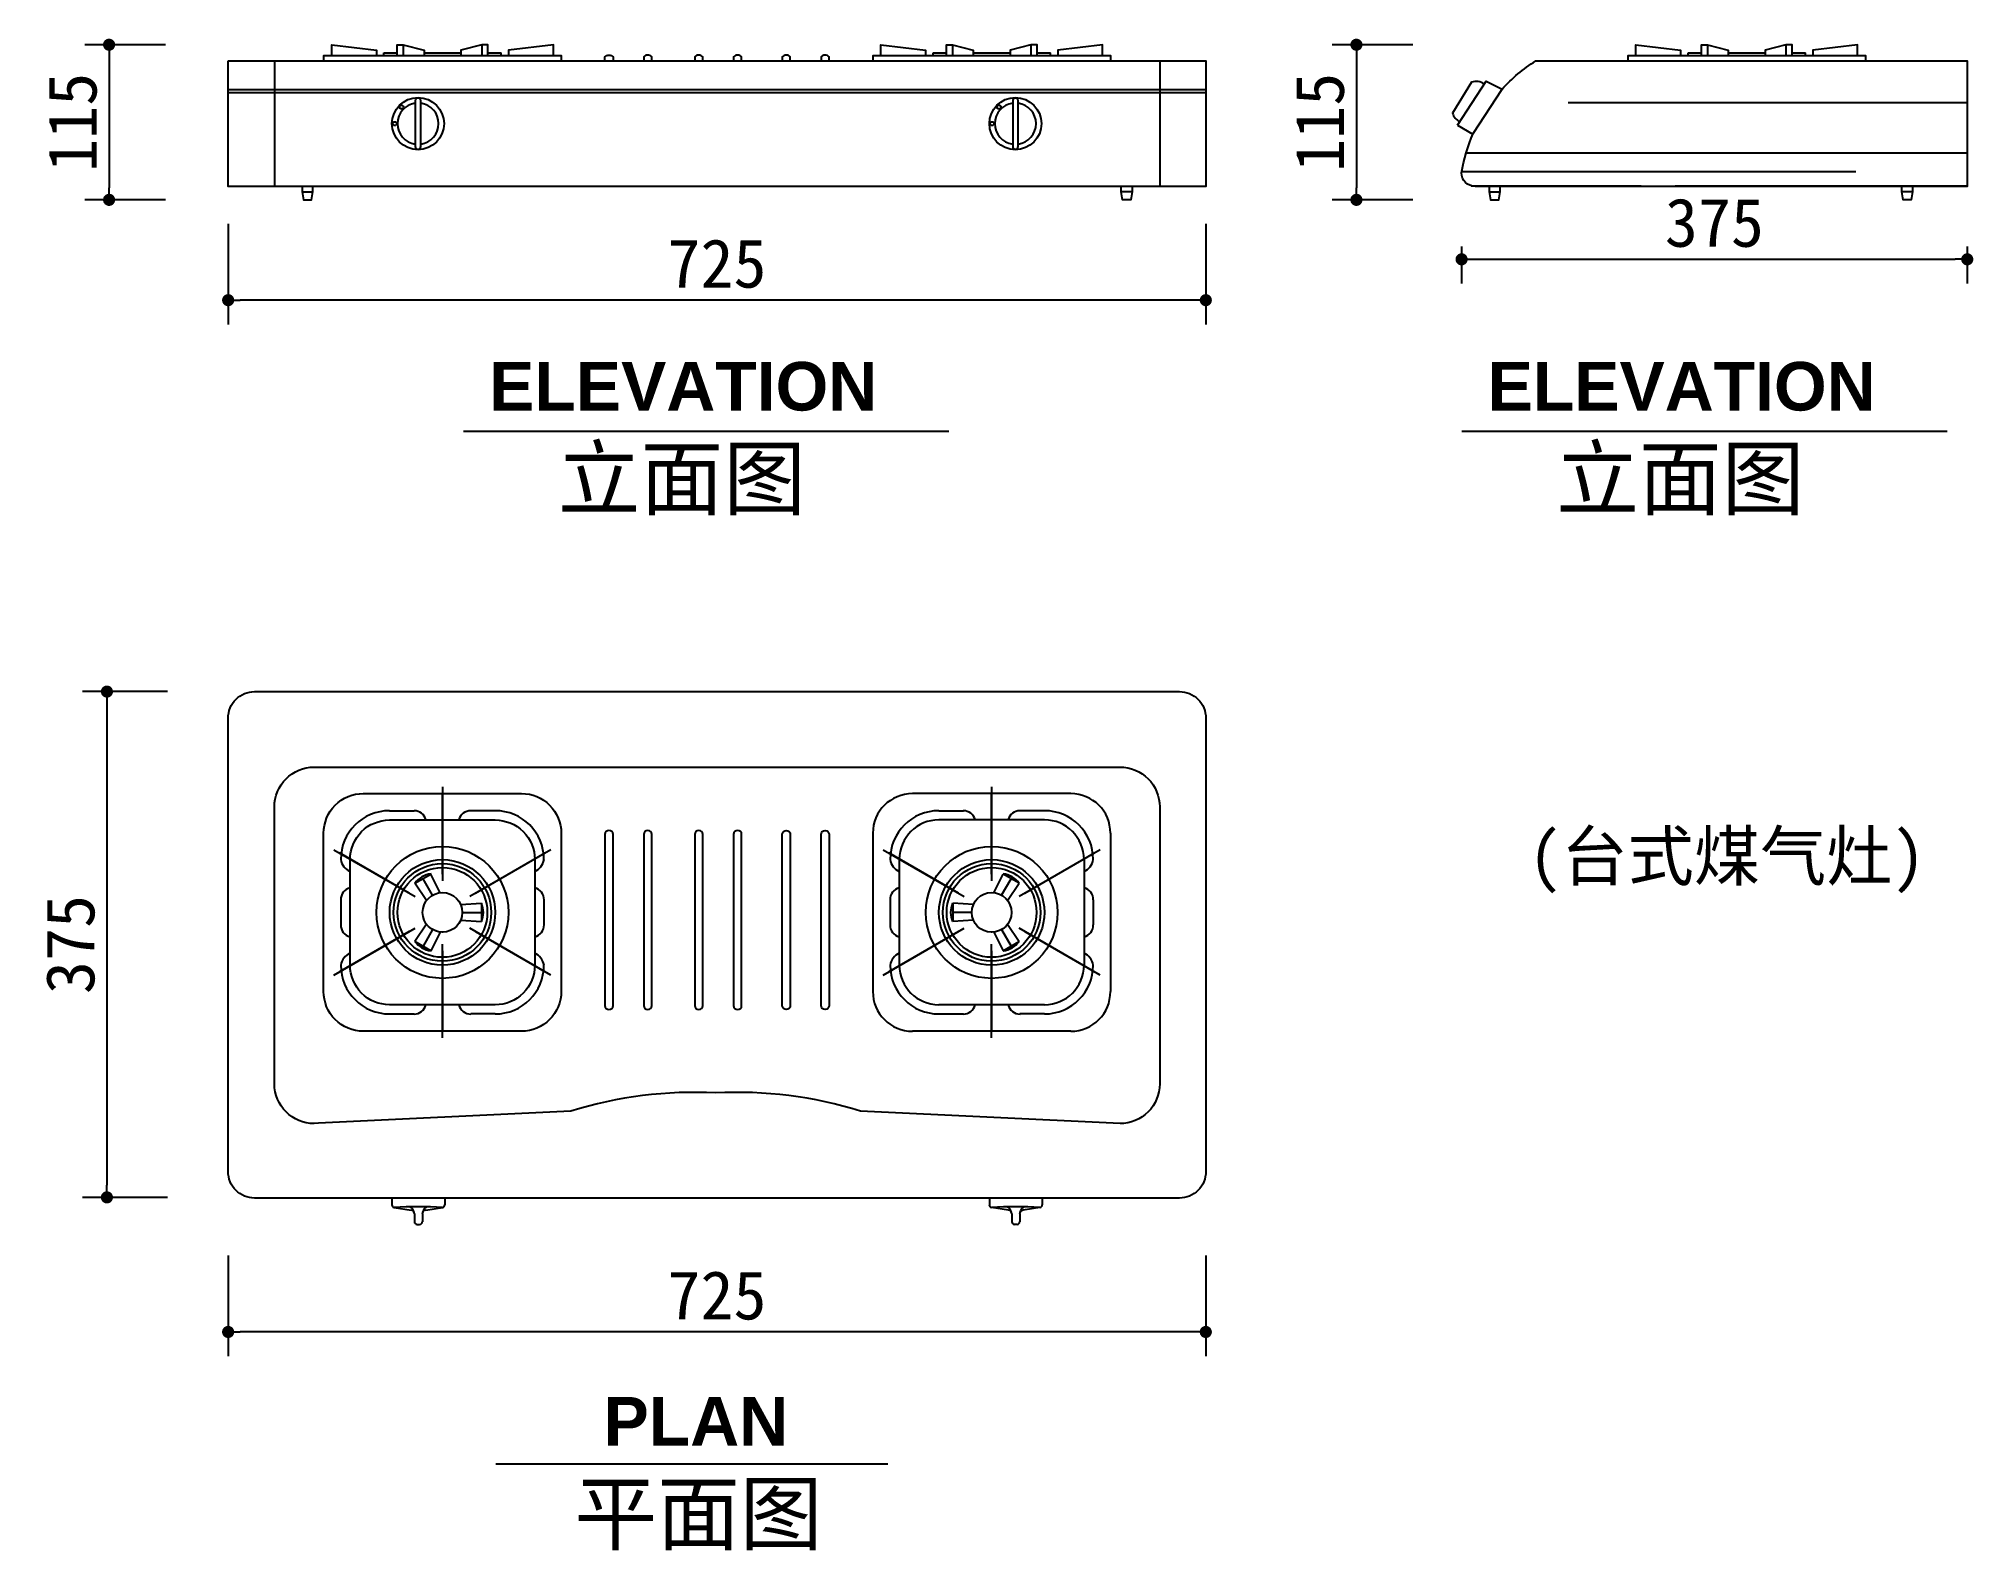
# Model space of a CAD drawing. Extents: x 26696 to 28131, y 10676 to 11797.
import ezdxf

# ---------------------------------------------------------------- set-up
doc = ezdxf.new("R2010")
doc.units = 0
doc.header["$MEASUREMENT"] = 0
doc.layers.get('0').update_dxf_attribs({"linetype": 'CONTINUOUS'})
doc.layers.get('DEFPOINTS').update_dxf_attribs({"linetype": 'CONTINUOUS'})
for name, color, linetype in [('3', 3, 'CONTINUOUS'), ('7', 7, 'CONTINUOUS'), ('BH', 3, 'CONTINUOUS'), ('DIM', 3, 'CONTINUOUS'), ('TEXT', 3, 'CONTINUOUS')]:
    doc.layers.add(name, color=color, linetype=linetype)
doc.styles.add('HT', font='swisseb.ttf')
doc.styles.add('HZ', font='simfang.ttf')
doc.dimstyles.get("Standard").update_dxf_attribs({"dimscale": 18, "dimtxt": 2, "dimasz": 0.5, "dimexe": 1, "dimexo": 1, "dimgap": 0.5, "dimtad": 1, "dimdec": 0, "dimtxsty": 'HZ', "dimblk1": 'DOT', "dimblk2": 'DOT', "dimsah": 1, "dimcen": 0, "dimazin": 3, "dimtfac": 1, "dimtdec": 0, "dimtmove": 0, "dimatfit": 3, "dimtolj": 1, "dimtzin": 0})

# ---------------------------------------------------------------- blocks, each defined once
blk = doc.blocks.new('_DOT')
at = {"color": 0, "linetype": 'BYBLOCK'}
blk.add_line((-0.5, 0), (-1, 0), dxfattribs=at)
at = {"color": 0, "linetype": 'BYBLOCK', "const_width": 0.5}
blk.add_lwpolyline([(-0.25, 0, 1), (0.25, 0, 1)], format="xyb", close=True, dxfattribs=at)
blk = doc.blocks.new('*D4')
at = {"color": 0, "linetype": 'BYBLOCK'}
for p, q in [((26836.5, 10894.9), (26836.5, 10820.3)), ((27561.5, 10894.9), (27561.5, 10820.3)), ((27552.5, 10838.3), (26845.5, 10838.3))]:
    blk.add_line(p, q, dxfattribs=at)
at = {"layer": 'DEFPOINTS', "color": 0, "linetype": 'BYBLOCK'}
for p in [(26836.5, 10912.9), (27561.5, 10912.9), (26836.5, 10838.3)]:
    blk.add_point(p, dxfattribs=at)
at = {"color": 0, "linetype": 'BYBLOCK', "xscale": 9, "yscale": 9, "zscale": 9, "rotation": 180}
blk.add_blockref('_DOT', (26836.5, 10838.3), dxfattribs=at)
at = {"color": 0, "linetype": 'BYBLOCK', "xscale": 9, "yscale": 9, "zscale": 9}
blk.add_blockref('_DOT', (27561.5, 10838.3), dxfattribs=at)
at = {"color": 0, "linetype": 'BYBLOCK', "insert": (27199, 10865.3), "char_height": 36, "attachment_point": 5, "style": 'HZ'}
blk.add_mtext('\\A1;725', dxfattribs=at)
blk = doc.blocks.new('*D3')
at = {"color": 0, "linetype": 'BYBLOCK'}
for p, q in [((26791.6, 11313.1), (26728.6, 11313.1)), ((26746.6, 11304.1), (26746.6, 10947.1)), ((26791.6, 10938.1), (26728.6, 10938.1))]:
    blk.add_line(p, q, dxfattribs=at)
at = {"layer": 'DEFPOINTS', "color": 0, "linetype": 'BYBLOCK'}
for p in [(26809.6, 11313.1), (26746.6, 10938.1), (26809.6, 10938.1)]:
    blk.add_point(p, dxfattribs=at)
at = {"color": 0, "linetype": 'BYBLOCK', "xscale": 9, "yscale": 9, "zscale": 9}
for p, rotation in [((26746.6, 11313.1), 90), ((26746.6, 10938.1), 270)]:
    blk.add_blockref('_DOT', p, dxfattribs=dict(at, rotation=rotation))
at = {"color": 0, "linetype": 'BYBLOCK', "insert": (26719.6, 11125.6), "char_height": 36, "attachment_point": 5, "rotation": 90, "style": 'HZ'}
blk.add_mtext('\\A1;375', dxfattribs=at)
blk = doc.blocks.new('*D2')
at = {"color": 0, "linetype": 'BYBLOCK'}
for p, q in [((27715, 11792.7), (27655.2, 11792.7)), ((27673.2, 11783.7), (27673.2, 11686.7)), ((27715, 11677.7), (27655.2, 11677.7))]:
    blk.add_line(p, q, dxfattribs=at)
at = {"layer": 'DEFPOINTS', "color": 0, "linetype": 'BYBLOCK'}
for p in [(27733, 11792.7), (27673.2, 11677.7), (27733, 11677.7)]:
    blk.add_point(p, dxfattribs=at)
at = {"color": 0, "linetype": 'BYBLOCK', "xscale": 9, "yscale": 9, "zscale": 9}
for p, rotation in [((27673.2, 11792.7), 90), ((27673.2, 11677.7), 270)]:
    blk.add_blockref('_DOT', p, dxfattribs=dict(at, rotation=rotation))
at = {"color": 0, "linetype": 'BYBLOCK', "insert": (27646.2, 11735.2), "char_height": 36, "attachment_point": 5, "rotation": 90, "style": 'HZ'}
blk.add_mtext('\\A1;115', dxfattribs=at)
blk = doc.blocks.new('*D1')
at = {"color": 0, "linetype": 'BYBLOCK'}
for p, q in [((26836.5, 11659.9), (26836.5, 11585.3)), ((27561.5, 11659.9), (27561.5, 11585.3)), ((27552.5, 11603.3), (26845.5, 11603.3))]:
    blk.add_line(p, q, dxfattribs=at)
at = {"layer": 'DEFPOINTS', "color": 0, "linetype": 'BYBLOCK'}
for p in [(26836.5, 11677.9), (27561.5, 11677.9), (26836.5, 11603.3)]:
    blk.add_point(p, dxfattribs=at)
at = {"color": 0, "linetype": 'BYBLOCK', "xscale": 9, "yscale": 9, "zscale": 9, "rotation": 180}
blk.add_blockref('_DOT', (26836.5, 11603.3), dxfattribs=at)
at = {"color": 0, "linetype": 'BYBLOCK', "xscale": 9, "yscale": 9, "zscale": 9}
blk.add_blockref('_DOT', (27561.5, 11603.3), dxfattribs=at)
at = {"color": 0, "linetype": 'BYBLOCK', "insert": (27199, 11630.3), "char_height": 36, "attachment_point": 5, "style": 'HZ'}
blk.add_mtext('\\A1;725', dxfattribs=at)
blk = doc.blocks.new('*D0')
at = {"color": 0, "linetype": 'BYBLOCK'}
for p, q in [((26790, 11792.7), (26730.2, 11792.7)), ((26748.2, 11783.7), (26748.2, 11686.7)), ((26790, 11677.7), (26730.2, 11677.7))]:
    blk.add_line(p, q, dxfattribs=at)
at = {"layer": 'DEFPOINTS', "color": 0, "linetype": 'BYBLOCK'}
for p in [(26808, 11792.7), (26748.2, 11677.7), (26808, 11677.7)]:
    blk.add_point(p, dxfattribs=at)
at = {"color": 0, "linetype": 'BYBLOCK', "xscale": 9, "yscale": 9, "zscale": 9}
for p, rotation in [((26748.2, 11792.7), 90), ((26748.2, 11677.7), 270)]:
    blk.add_blockref('_DOT', p, dxfattribs=dict(at, rotation=rotation))
at = {"color": 0, "linetype": 'BYBLOCK', "insert": (26721.2, 11735.2), "char_height": 36, "attachment_point": 5, "rotation": 90, "style": 'HZ'}
blk.add_mtext('\\A1;115', dxfattribs=at)
blk = doc.blocks.new('*D5')
at = {"color": 0, "linetype": 'BYBLOCK'}
for p, q in [((27751.2, 11643.2), (27751.2, 11615.6)), ((28126.2, 11643.2), (28126.2, 11615.6)), ((27760.2, 11633.6), (28117.2, 11633.6))]:
    blk.add_line(p, q, dxfattribs=at)
at = {"layer": 'DEFPOINTS', "color": 0, "linetype": 'BYBLOCK'}
for p in [(27751.2, 11661.2), (28126.2, 11661.2), (28126.2, 11633.6)]:
    blk.add_point(p, dxfattribs=at)
at = {"color": 0, "linetype": 'BYBLOCK', "xscale": 9, "yscale": 9, "zscale": 9, "rotation": 180}
blk.add_blockref('_DOT', (27751.2, 11633.6), dxfattribs=at)
at = {"color": 0, "linetype": 'BYBLOCK', "xscale": 9, "yscale": 9, "zscale": 9}
blk.add_blockref('_DOT', (28126.2, 11633.6), dxfattribs=at)
at = {"color": 0, "linetype": 'BYBLOCK', "insert": (27938.7, 11660.6), "char_height": 36, "attachment_point": 5, "style": 'HZ'}
blk.add_mtext('\\A1;375', dxfattribs=at)

msp = doc.modelspace()

# ---------------------------------------------------------------- hatches: boundary and pattern name
at = {"layer": 'BH'}
h = msp.add_hatch(dxfattribs=at)
h.set_pattern_fill('AR-RROOF,_O', color=256, scale=3)
h.set_pattern_definition([(0, (18769.98, 6987.954), (167.64, 76.2), [1143, -152.4, 381, -76.2]), (0, (18871.32, 7026.05), (-76.2, 101.346), [228.6, -25.146, 457.2, -57.15]), (0, (18808.08, 7052.724), (396.24, 51.054), [609.6, -106.68, 304.8, -76.2])])
h.paths.add_polyline_path([(28126.2, 11687.7), (28126.2, 11780.7), (27806.2, 11780.7, 0.067347), (27781.2, 11759.8), (27759.9, 11727, 0.063198), (27751.2, 11697.7, 0.414214), (27761.2, 11687.7)])

# ---------------------------------------------------------------- linework, layer by layer
at = {"layer": '3'}
for p, q in [((26952, 11786.7), (26961.8, 11786.7)), ((26952, 11784.7), (26952, 11786.7)), ((26966.4, 11792.7), (26966.4, 11784.7)), ((26981.8, 11786.7), (27009.1, 11786.7)), ((27024.5, 11792.7), (27024.5, 11784.7)), ((27029.1, 11786.7), (27039, 11786.7)), ((27039, 11784.7), (27039, 11786.7)), ((27359.3, 11784.7), (27359.3, 11786.7)), ((27359.3, 11786.7), (27369.1, 11786.7)), ((27373.7, 11792.7), (27373.7, 11784.7)), ((27389.1, 11786.7), (27416.5, 11786.7)), ((27431.8, 11792.7), (27431.8, 11784.7)), ((27436.4, 11786.7), (27446.3, 11786.7)), ((27446.3, 11784.7), (27446.3, 11786.7)), ((27919.2, 11786.7), (27929, 11786.7)), ((27919.2, 11784.7), (27919.2, 11786.7)), ((27933.6, 11792.7), (27933.6, 11784.7)), ((27949, 11786.7), (27976.4, 11786.7)), ((27991.7, 11792.7), (27991.7, 11784.7)), ((27996.3, 11786.7), (28006.2, 11786.7)), ((28006.2, 11784.7), (28006.2, 11786.7)), ((26836.5, 11759.4), (27561.5, 11759.4)), ((26836.5, 11757.4), (27561.5, 11757.4)), ((26891.3, 11683.7), (26899.3, 11683.7)), ((27506.8, 11683.7), (27498.8, 11683.7)), ((26995.4, 11242.4), (26995.4, 11172.9)), ((26995.4, 11177.8), (26995.4, 11237.5)), ((27402.7, 11242.4), (27402.7, 11172.9)), ((27402.7, 11177.8), (27402.7, 11237.5)), ((26956.2, 11224.8), (26956.2, 11224.8)), ((26956.2, 11224.8), (26974.4, 11224.8)), ((27034.5, 11224.8), (27016.4, 11224.8)), ((27363.6, 11224.8), (27381.7, 11224.8)), ((27441.8, 11224.8), (27423.7, 11224.8)), ((27441.8, 11224.8), (27441.8, 11224.8)), ((26914.9, 11195.9), (26975.1, 11161.2)), ((26970.8, 11163.6), (26919.1, 11193.5)), ((27075.9, 11195.9), (27015.7, 11161.2)), ((27020, 11163.6), (27071.7, 11193.5)), ((27322.2, 11195.9), (27382.4, 11161.2)), ((27378.1, 11163.6), (27326.4, 11193.5)), ((27483.2, 11195.9), (27423, 11161.2)), ((27427.3, 11163.6), (27479, 11193.5)), ((26975, 11171), (26986.9, 11177.8)), ((26993.7, 11164), (26986.9, 11177.8)), ((27404.4, 11164), (27411.2, 11177.8)), ((27423.1, 11171), (27411.2, 11177.8)), ((26983.6, 11158.2), (26975, 11171)), ((26988.1, 11162.1), (26981, 11174.4)), ((27410, 11162.1), (27417.1, 11174.4)), ((27414.5, 11158.2), (27423.1, 11171)), ((26920, 11158.7), (26920, 11140.1)), ((27008.9, 11155.2), (27024.3, 11156.3)), ((27010.1, 11149.4), (27024.3, 11149.4)), ((27024.3, 11156.3), (27024.3, 11142.6)), ((27070.7, 11158.7), (27070.7, 11140.1)), ((27327.4, 11158.7), (27327.4, 11140.1)), ((27389.2, 11155.2), (27373.8, 11156.3)), ((27373.8, 11156.3), (27373.8, 11142.6)), ((27388, 11149.4), (27373.8, 11149.4)), ((27478.1, 11158.7), (27478.1, 11140.1)), ((26914.9, 11102.9), (26975.1, 11137.7)), ((26970.8, 11135.2), (26919.1, 11105.4)), ((26983.6, 11140.7), (26975, 11127.8)), ((26988.1, 11136.7), (26981, 11124.4)), ((26993.7, 11134.8), (26986.9, 11121)), ((27008.9, 11143.6), (27024.3, 11142.6)), ((27075.9, 11102.9), (27015.7, 11137.7)), ((27020, 11135.2), (27071.7, 11105.4)), ((27322.2, 11102.9), (27382.4, 11137.7)), ((27378.1, 11135.2), (27326.4, 11105.4)), ((27389.2, 11143.6), (27373.8, 11142.6)), ((27404.4, 11134.8), (27411.2, 11121)), ((27410, 11136.7), (27417.1, 11124.4)), ((27414.5, 11140.7), (27423.1, 11127.8)), ((27483.2, 11102.9), (27423, 11137.7)), ((27427.3, 11135.2), (27479, 11105.4)), ((26986.9, 11121), (26975, 11127.8)), ((26995.4, 11056.5), (26995.4, 11125.9)), ((26995.4, 11121), (26995.4, 11061.3)), ((27402.7, 11056.5), (27402.7, 11125.9)), ((27402.7, 11121), (27402.7, 11061.3)), ((27411.2, 11121), (27423.1, 11127.8)), ((26956.2, 11074.1), (26974.4, 11074.1)), ((27034.5, 11074.1), (27016.4, 11074.1)), ((27034.5, 11074.1), (27034.5, 11074.1)), ((27363.6, 11074.1), (27363.6, 11074.1)), ((27363.6, 11074.1), (27381.7, 11074.1)), ((27441.8, 11074.1), (27423.7, 11074.1))]:
    msp.add_line(p, q, dxfattribs=at)
for points in [[(27874.7, 11780.7), (27874.7, 11784.7), (28050.7, 11784.7), (28050.7, 11780.7)], [(27880.5, 11784.7), (27880.5, 11792.7), (27913.6, 11788.7), (27913.6, 11784.7)], [(27929, 11784.7), (27929, 11792.7), (27933.6, 11792.7), (27949, 11788.7), (27949, 11784.7)], [(27996.3, 11784.7), (27996.3, 11792.7), (27991.7, 11792.7), (27976.4, 11788.7), (27976.4, 11784.7)], [(28044.9, 11784.7), (28044.9, 11792.7), (28011.7, 11788.7), (28011.7, 11784.7)], [(27748.2, 11733), (27769.5, 11765.7), (27781.2, 11759.8)], [(27748.2, 11733), (27759.6, 11726.3)]]:
    msp.add_lwpolyline(points, dxfattribs=at)
for points in [[(27768, 11763.5, 0.251215), (27758.6, 11764.9), (27744.5, 11742, 0.215818), (27749.9, 11735.6)], [(26900.2, 10992.8, -0.414214), (26870.8, 11022.2), (26870.8, 11227.7, -0.414214), (26900.2, 11257.1), (27497.9, 11257.1, -0.414214), (27527.3, 11227.7), (27527.3, 11022.2, -0.414214), (27497.9, 10992.8), (27305.5, 11002.1, 0.087429), (27198.1, 11015.6, 0.087429), (27090.7, 11002.1), (26898.3, 10992.8)]]:
    msp.add_lwpolyline(points, format="xyb", dxfattribs=at)
at = {"layer": '3', "const_width": 0.979}
for points in [[(26995.4, 11177.8), (26995.4, 11237.5)], [(27402.7, 11177.8), (27402.7, 11237.5)], [(26970.8, 11163.6), (26919.1, 11193.5)], [(27020, 11163.6), (27071.7, 11193.5)], [(27378.1, 11163.6), (27326.4, 11193.5)], [(27427.3, 11163.6), (27479, 11193.5)], [(26970.8, 11135.2), (26919.1, 11105.4)], [(27020, 11135.2), (27071.7, 11105.4)], [(27378.1, 11135.2), (27326.4, 11105.4)], [(27427.3, 11135.2), (27479, 11105.4)], [(26995.4, 11121), (26995.4, 11061.3)], [(27402.7, 11121), (27402.7, 11061.3)]]:
    msp.add_lwpolyline(points, dxfattribs=at)
at = {"layer": '3'}
for points in [[(27121.9, 11080.3), (27121.9, 11207.2, 1), (27115.9, 11207.2), (27115.9, 11080.3, 1)], [(27150.7, 11080.3), (27150.7, 11207.2, 1), (27144.7, 11207.2), (27144.7, 11080.3, 1)], [(27188.5, 11080.3), (27188.5, 11207.2, 1), (27182.5, 11207.2), (27182.5, 11080.3, 1)], [(27217.3, 11080.3), (27217.3, 11207.2, 1), (27211.3, 11207.2), (27211.3, 11080.3, 1)], [(27247.4, 11080.3), (27247.4, 11207.2, -1), (27253.4, 11207.2), (27253.4, 11080.3, -1)], [(27276.2, 11080.3), (27276.2, 11207.2, -1), (27282.2, 11207.2), (27282.2, 11080.3, -1)]]:
    msp.add_lwpolyline(points, format="xyb", close=True, dxfattribs=at)
at = {"layer": '3', "const_width": 0.979}
for points in [[(26995.4, 11164.1, -1), (26995.4, 11134.7, -1), (26995.4, 11164.1, -1)], [(27402.7, 11164.1, 1), (27402.7, 11134.7, 1), (27402.7, 11164.1, 1)]]:
    msp.add_lwpolyline(points, format="xyb", dxfattribs=at)
at = {"layer": '3'}
for centre, radius in [((26965.1, 11746.5), 1.41), ((27408.1, 11746.5), 1.41), ((26960, 11734.2), 1.41), ((27403, 11734.2), 1.41), ((26995.4, 11149.4), 48.9), ((27402.7, 11149.4), 48.9), ((26995.4, 11149.4), 39.1), ((26995.4, 11149.4), 36.2), ((26995.4, 11149.4), 33.3), ((27402.7, 11149.4), 39.1), ((27402.7, 11149.4), 36.2), ((27402.7, 11149.4), 33.3), ((26995.4, 11149.4), 14.7), ((27402.7, 11149.4), 14.7)]:
    msp.add_circle(centre, radius, dxfattribs=at)
for centre, radius, start, end in [((26977.3, 11734.2), 15.3, 97.4942, 262.5058), ((26977.3, 11734.2), 15.3, 277.4942, 82.5058), ((27420.3, 11734.2), 15.3, 97.4942, 262.5058), ((27420.3, 11734.2), 15.3, 277.4942, 82.5058), ((26956.2, 11188.6), 36.2, 90, 180), ((26974.6, 11216), 8.76, 12.564, 91.6861), ((27016.2, 11216), 8.76, 88.3139, 167.436), ((27034.5, 11188.6), 36.2, 0, 90), ((27363.6, 11188.6), 36.2, 90, 180), ((27381.9, 11216), 8.76, 12.564, 91.6861), ((27423.5, 11216), 8.76, 88.3139, 167.436), ((27441.8, 11188.6), 36.2, 0, 90), ((26931.7, 11190.5), 11.8, 189.6676, 246.0824), ((26988.6, 11161.3), 16.7, 95.7306, 144.2694), ((27059.1, 11190.5), 11.8, 293.9176, 350.3324), ((27339, 11190.5), 11.8, 189.6676, 246.0824), ((27409.5, 11161.3), 16.7, 35.7306, 84.2694), ((27466.4, 11190.5), 11.8, 293.9176, 350.3324), ((26928.8, 11159), 8.76, 102.564, 181.686), ((27062, 11159), 8.76, 358.314, 77.436), ((27336.1, 11159), 8.76, 102.564, 181.686), ((27469.3, 11159), 8.76, 358.314, 77.436), ((27009.1, 11149.4), 16.7, 335.7306, 24.2694), ((27389, 11149.4), 16.7, 155.7306, 204.2694), ((26928.8, 11139.9), 8.76, 178.3139, 257.436), ((27062, 11139.9), 8.76, 282.564, 1.6861), ((27336.1, 11139.9), 8.76, 178.3139, 257.436), ((27469.3, 11139.9), 8.76, 282.564, 1.6861), ((26931.7, 11108.3), 11.8, 113.9176, 170.3324), ((26988.6, 11137.6), 16.7, 215.7306, 264.2694), ((27059.1, 11108.3), 11.8, 9.6676, 66.0824), ((27339, 11108.3), 11.8, 113.9176, 170.3324), ((27409.5, 11137.6), 16.7, 275.7306, 324.2694), ((27466.4, 11108.3), 11.8, 9.6676, 66.0824), ((26956.2, 11110.3), 36.2, 180, 270), ((27034.5, 11110.3), 36.2, 270, 0), ((27363.6, 11110.3), 36.2, 180, 270), ((27441.8, 11110.3), 36.2, 270, 0), ((26974.6, 11082.8), 8.76, 268.3139, 347.436), ((27016.2, 11082.8), 8.76, 192.564, 271.6861), ((27381.9, 11082.8), 8.76, 268.3139, 347.436), ((27423.5, 11082.8), 8.76, 192.564, 271.6861), ((26977.5, 10687.9), 243.3, 85.7792, 94.2208), ((26967.5, 10925.2), 7.11, 12.024, 57.1859), ((26987.6, 10925.2), 7.11, 122.8141, 167.976), ((27420.5, 10687.9), 243.3, 85.7792, 94.2208), ((27410.5, 10925.2), 7.11, 12.024, 57.1859), ((27430.6, 10925.2), 7.11, 122.8141, 167.976)]:
    msp.add_arc(centre, radius, start, end, dxfattribs=at)
at = {"layer": '7', "color": 7}
for p, q in [((26870.8, 11780.7), (26870.8, 11687.7)), ((27527.3, 11780.7), (27527.3, 11687.7)), ((27461.4, 11237.5), (27344, 11237.5)), ((27314.6, 11208.1), (27314.6, 11090.7)), ((27441.8, 11217.9), (27363.6, 11217.9)), ((27490.8, 11208.1), (27490.8, 11090.7)), ((27334.2, 11188.6), (27334.2, 11110.3)), ((27471.2, 11188.6), (27471.2, 11110.3)), ((27441.8, 11080.9), (27363.6, 11080.9)), ((27461.4, 11061.3), (27344, 11061.3)), ((26958, 10937.6), (26958, 10932.5)), ((26997.1, 10937.6), (26997.1, 10932.5)), ((27401, 10937.6), (27401, 10932.5)), ((27440.1, 10937.6), (27440.1, 10932.5)), ((26959.6, 10930.5), (26972.1, 10928.7)), ((26974.6, 10925.8), (26974.6, 10920)), ((26976.6, 10918.1), (26978.5, 10918.1)), ((26980.5, 10925.8), (26980.5, 10920)), ((26983, 10928.7), (26995.5, 10930.5)), ((27415.1, 10928.7), (27402.6, 10930.5)), ((27417.6, 10925.8), (27417.6, 10920)), ((27421.5, 10918.1), (27419.6, 10918.1)), ((27423.5, 10925.8), (27423.5, 10920)), ((27438.5, 10930.5), (27426, 10928.7))]:
    msp.add_line(p, q, dxfattribs=at)
at = {"layer": '7'}
msp.add_lwpolyline([(26836.5, 11780.7), (27115.9, 11780.7), (27561.5, 11780.7), (27561.5, 11687.7), (26836.5, 11687.7)], close=True, dxfattribs=at)
for points in [[(26907.5, 11780.7), (26907.5, 11784.7), (27083.5, 11784.7), (27083.5, 11780.7)], [(26913.3, 11784.7), (26913.3, 11792.7), (26946.4, 11788.7), (26946.4, 11784.7)], [(26961.8, 11784.7), (26961.8, 11792.7), (26966.4, 11792.7), (26981.8, 11788.7), (26981.8, 11784.7)], [(27029.1, 11784.7), (27029.1, 11792.7), (27024.5, 11792.7), (27009.1, 11788.7), (27009.1, 11784.7)], [(27077.7, 11784.7), (27077.7, 11792.7), (27044.5, 11788.7), (27044.5, 11784.7)], [(27314.8, 11780.7), (27314.8, 11784.7), (27490.8, 11784.7), (27490.8, 11780.7)], [(27320.6, 11784.7), (27320.6, 11792.7), (27353.7, 11788.7), (27353.7, 11784.7)], [(27369.1, 11784.7), (27369.1, 11792.7), (27373.7, 11792.7), (27389.1, 11788.7), (27389.1, 11784.7)], [(27436.4, 11784.7), (27436.4, 11792.7), (27431.8, 11792.7), (27416.5, 11788.7), (27416.5, 11784.7)], [(27485, 11784.7), (27485, 11792.7), (27451.8, 11788.7), (27451.8, 11784.7)], [(26891.3, 11687.7), (26891.3, 11683.7), (26892.3, 11677.7), (26898.3, 11677.7), (26899.3, 11683.7), (26899.3, 11687.7)], [(27506.8, 11687.7), (27506.8, 11683.7), (27505.8, 11677.7), (27499.8, 11677.7), (27498.8, 11683.7), (27498.8, 11687.7)], [(27771.7, 11687.7), (27771.7, 11683.7), (27772.7, 11677.7), (27778.7, 11677.7), (27779.7, 11683.7), (27779.7, 11687.7)], [(28085.7, 11687.7), (28085.7, 11683.7), (28084.7, 11677.7), (28078.7, 11677.7), (28077.7, 11683.7), (28077.7, 11687.7)]]:
    msp.add_lwpolyline(points, dxfattribs=at)
for points in [[(27115.9, 11780.7), (27115.9, 11783.7, -0.459729), (27121.9, 11783.7), (27121.9, 11780.7)], [(27150.7, 11780.7), (27150.7, 11783.7, 0.459729), (27144.7, 11783.7), (27144.7, 11780.7)], [(27188.5, 11780.7), (27188.5, 11783.7, 0.459729), (27182.5, 11783.7), (27182.5, 11780.7)], [(27217.3, 11780.7), (27217.3, 11783.7, 0.459729), (27211.3, 11783.7), (27211.3, 11780.7)], [(27253.4, 11780.7), (27253.4, 11783.7, 0.459729), (27247.4, 11783.7), (27247.4, 11780.7)], [(27282.2, 11780.7), (27282.2, 11783.7, 0.459729), (27276.2, 11783.7), (27276.2, 11780.7)], [(27781.2, 11759.8, -0.067347), (27806.2, 11780.7), (28126.2, 11780.7), (28126.2, 11687.7), (27761.2, 11687.7, -0.414214), (27751.2, 11697.7, -0.063198), (27759.9, 11727), (27781.2, 11759.8)]]:
    msp.add_lwpolyline(points, format="xyb", dxfattribs=at)
at = {"layer": '7', "color": 7}
for points in [[(26979.3, 11717.2), (26979.3, 11751.2, 1), (26975.3, 11751.2), (26975.3, 11717.2, 1)], [(27422.3, 11717.2), (27422.3, 11751.2, 1), (27418.3, 11751.2), (27418.3, 11717.2, 1)], [(26856.1, 10937.6, -0.414214), (26836.5, 10957.2), (26836.5, 11293.5, -0.414214), (26856.1, 11313.1), (27542, 11313.1, -0.414214), (27561.5, 11293.5), (27561.5, 10957.2, -0.414214), (27542, 10937.6)], [(27083.5, 11208.1), (27083.5, 11090.7, -0.414214), (27054.1, 11061.3), (26936.7, 11061.3, -0.414214), (26907.3, 11090.7), (26907.3, 11208.1, -0.414214), (26936.7, 11237.5), (27054.1, 11237.5, -0.414214)], [(27063.9, 11188.6), (27063.9, 11110.3, -0.414214), (27034.5, 11080.9), (26956.2, 11080.9, -0.414214), (26926.9, 11110.3), (26926.9, 11188.6, -0.414214), (26956.2, 11217.9), (27034.5, 11217.9, -0.414214)]]:
    msp.add_lwpolyline(points, format="xyb", close=True, dxfattribs=at)
for centre in [(26977.3, 11734.2), (27420.3, 11734.2)]:
    msp.add_circle(centre, 19.3, dxfattribs=at)
for centre, radius, start, end in [((27344, 11208.1), 29.4, 90, 180), ((27461.4, 11208.1), 29.4, 0, 90), ((27363.6, 11188.6), 29.4, 90, 180), ((27441.8, 11188.6), 29.4, 0, 90), ((27363.6, 11110.3), 29.4, 180, 270), ((27441.8, 11110.3), 29.4, 270, 0), ((27344, 11090.7), 29.4, 180, 270), ((27461.4, 11090.7), 29.4, 270, 0), ((26959.9, 10932.5), 1.96, 180, 261.4692), ((26995.2, 10932.5), 1.96, 278.5308, 360), ((27402.9, 10932.5), 1.96, 180, 261.4692), ((27438.2, 10932.5), 1.96, 278.5308, 0), ((26971.7, 10925.8), 2.94, 0, 81.4692), ((26976.6, 10920), 1.96, 180, 270), ((26978.5, 10920), 1.96, 270, 0), ((26983.4, 10925.8), 2.94, 98.5308, 180), ((27414.7, 10925.8), 2.94, 360, 81.4692), ((27419.6, 10920), 1.96, 180, 270), ((27421.5, 10920), 1.96, 270, 360), ((27426.4, 10925.8), 2.94, 98.5308, 180)]:
    msp.add_arc(centre, radius, start, end, dxfattribs=at)
at = {"layer": 'BH'}
for p, q in [((27771.7, 11683.7), (27779.7, 11683.7)), ((28085.7, 11683.7), (28077.7, 11683.7))]:
    msp.add_line(p, q, dxfattribs=at)
at = {"layer": 'TEXT', "color": 6}
for p, q in [((27011, 11506.1), (27371, 11506.1)), ((27751.4, 11506.1), (28111.4, 11506.1)), ((27034.9, 10740.6), (27325.7, 10740.6))]:
    msp.add_line(p, q, dxfattribs=at)

# ---------------------------------------------------------------- texts
at = {"layer": 'TEXT', "linetype": 'BYBLOCK'}
for s, height, style, p in [('ELEVATION', 36, 'HT', (27030.1, 11521.5)), ('ELEVATION', 36, 'HT', (27770.5, 11521.5)), ('立面图', 45, 'HZ', (27080.9, 11448.8)), ('立面图', 45, 'HZ', (27821.3, 11448.8)), ('PLAN', 36, 'HT', (27114.9, 10754.1)), ('平面图', 45, 'HZ', (27093.2, 10681.3))]:
    msp.add_text(s, height=height, dxfattribs=dict(at, style=style)).set_placement(p)
at = {"layer": 'TEXT', "style": 'HZ'}
msp.add_text('(台式煤气灶)', height=36, dxfattribs=at).set_placement((27800.7, 11173.2))

# ---------------------------------------------------------------- dimensions: what is measured, and where the dimension line sits
at = {"layer": 'DIM'}
for base, p1, p2, picture, middle in [((26748.2, 11677.7), (26808, 11792.7), (26808, 11677.7), '*D0', (26721.2, 11735.2)), ((27673.2, 11677.7), (27733, 11792.7), (27733, 11677.7), '*D2', (27646.2, 11735.2)), ((26746.6, 10938.1), (26809.6, 11313.1), (26809.6, 10938.1), '*D3', (26719.6, 11125.6))]:
    dim = msp.add_linear_dim(base=base, p1=p1, p2=p2, angle=90, dimstyle='STANDARD', override={"dimscale": 18, "dimtxt": 2, "dimasz": 0.5, "dimgap": 0.5, "dimdec": 0, "dimtxsty": 'HZ', "dimblk1": 'DOT', "dimblk2": 'DOT', "dimsah": 1, "dimcen": 0, "dimtdec": 0}, dxfattribs=at)
    dim.commit()
    dim.dimension.update_dxf_attribs({"geometry": picture, "text_midpoint": middle})
for base, p1, p2, picture, middle in [((28126.2, 11633.6), (27751.2, 11661.2), (28126.2, 11661.2), '*D5', (27938.7, 11660.6)), ((26836.5, 11603.3), (27561.5, 11677.9), (26836.5, 11677.9), '*D1', (27199, 11630.3)), ((26836.5, 10838.3), (27561.5, 10912.9), (26836.5, 10912.9), '*D4', (27199, 10865.3))]:
    dim = msp.add_linear_dim(base=base, p1=p1, p2=p2, dimstyle='STANDARD', override={"dimscale": 18, "dimtxt": 2, "dimasz": 0.5, "dimgap": 0.5, "dimdec": 0, "dimtxsty": 'HZ', "dimblk1": 'DOT', "dimblk2": 'DOT', "dimsah": 1, "dimcen": 0, "dimtdec": 0}, dxfattribs=at)
    dim.commit()
    dim.dimension.update_dxf_attribs({"geometry": picture, "text_midpoint": middle})

doc.saveas('drawing.dxf')
